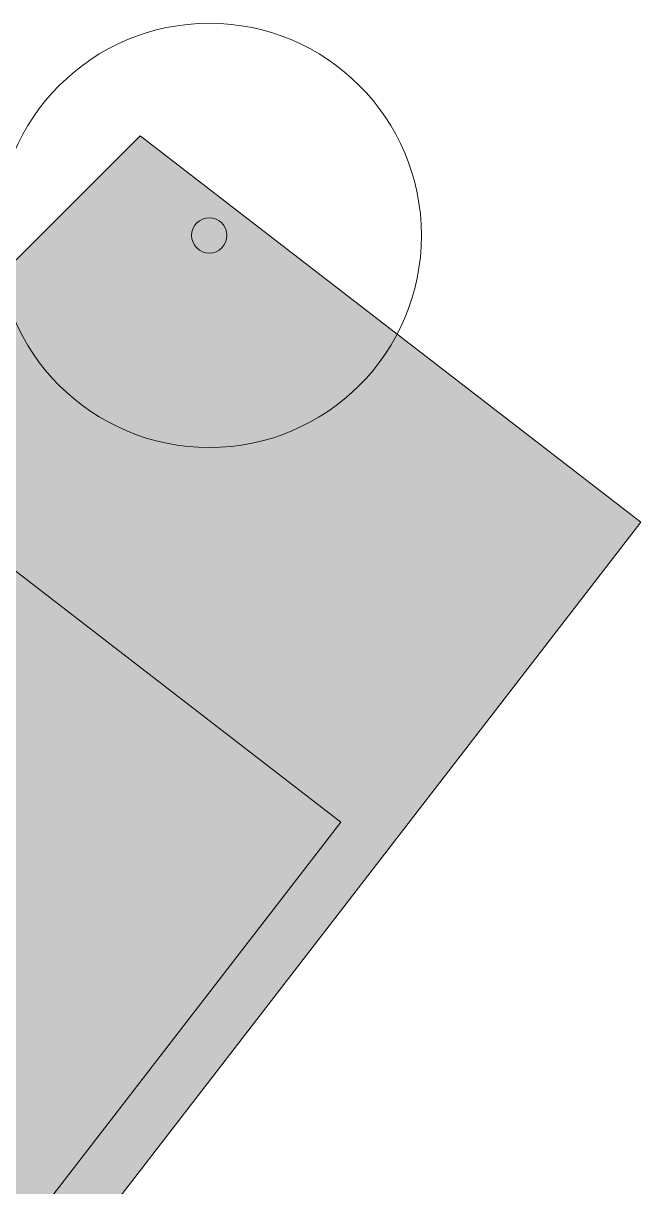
# Model space of a CAD drawing. Header units: metres. Extents: x -3 to 687, y -1 to 1371.
# Drawn here: x 227.6 to 236.33, y 175.04 to 191.49 of the extents above; entities that cross this region are included whole.
import ezdxf

# ---------------------------------------------------------------- set-up
doc = ezdxf.new("R2010")
doc.units = ezdxf.units.M
doc.header["$MEASUREMENT"] = 0
for name, color, linetype, lineweight, true_color in [('TPX_BUILDINGS', 7, 'CONTINUOUS', 0, 0x000000), ('TPX_BUILDINGS_HATCH', 7, 'CONTINUOUS', 0, 0xf0f0f0), ('TPX_BUILDINGS_SHADOWS_HATCH', 7, 'CONTINUOUS', 0, 0x000000), ('TPX_BUILDINGS_SHADOWS_OUTLINES', 7, 'CONTINUOUS', 0, 0x000000), ('TPX_VEGETATION_TREES_INDIVIDUAL', 7, 'CONTINUOUS', 0, 0x136734)]:
    doc.layers.add(name, color=color, linetype=linetype, lineweight=lineweight, true_color=true_color)

# ---------------------------------------------------------------- blocks, each defined once
blk = doc.blocks.new('TREETR003_CR030')
at = {"layer": 'TPX_VEGETATION_TREES_INDIVIDUAL'}
for radius in [3, 0.25]:
    blk.add_circle((0, 0, 0.036), radius, dxfattribs=at)

msp = doc.modelspace()

# ---------------------------------------------------------------- hatches: boundary and pattern name
at = {"layer": 'TPX_BUILDINGS_HATCH'}
msp.add_hatch(color=256, dxfattribs=at).paths.add_polyline_path([(225.006, 185.66), (213.14, 170.323), (220.229, 164.846), (232.086, 180.194), (225.006, 185.66)])
at = {"layer": 'TPX_BUILDINGS_SHADOWS_HATCH'}
msp.add_hatch(color=256, dxfattribs=at).paths.add_polyline_path([(232.086, 180.194), (220.229, 164.846), (224.472, 169.088), (236.328, 184.436), (229.249, 189.902), (225.006, 185.66), (232.086, 180.194)])

# ---------------------------------------------------------------- linework, layer by layer
at = {"layer": 'TPX_BUILDINGS', "elevation": 0.042}
msp.add_lwpolyline([(225.006, 185.66), (213.14, 170.323), (220.229, 164.846), (232.086, 180.194)], close=True, dxfattribs=at)
at = {"layer": 'TPX_BUILDINGS_SHADOWS_OUTLINES', "elevation": 0.039}
msp.add_lwpolyline([(232.086, 180.194), (220.229, 164.846), (224.472, 169.088), (236.328, 184.436), (229.249, 189.902), (225.006, 185.66)], close=True, dxfattribs=at)

# ---------------------------------------------------------------- block references
at = {"layer": 'TPX_VEGETATION_TREES_INDIVIDUAL'}
msp.add_blockref('TREETR003_CR030', (230.227, 188.493, 0.036), dxfattribs=at)

doc.saveas('drawing.dxf')
